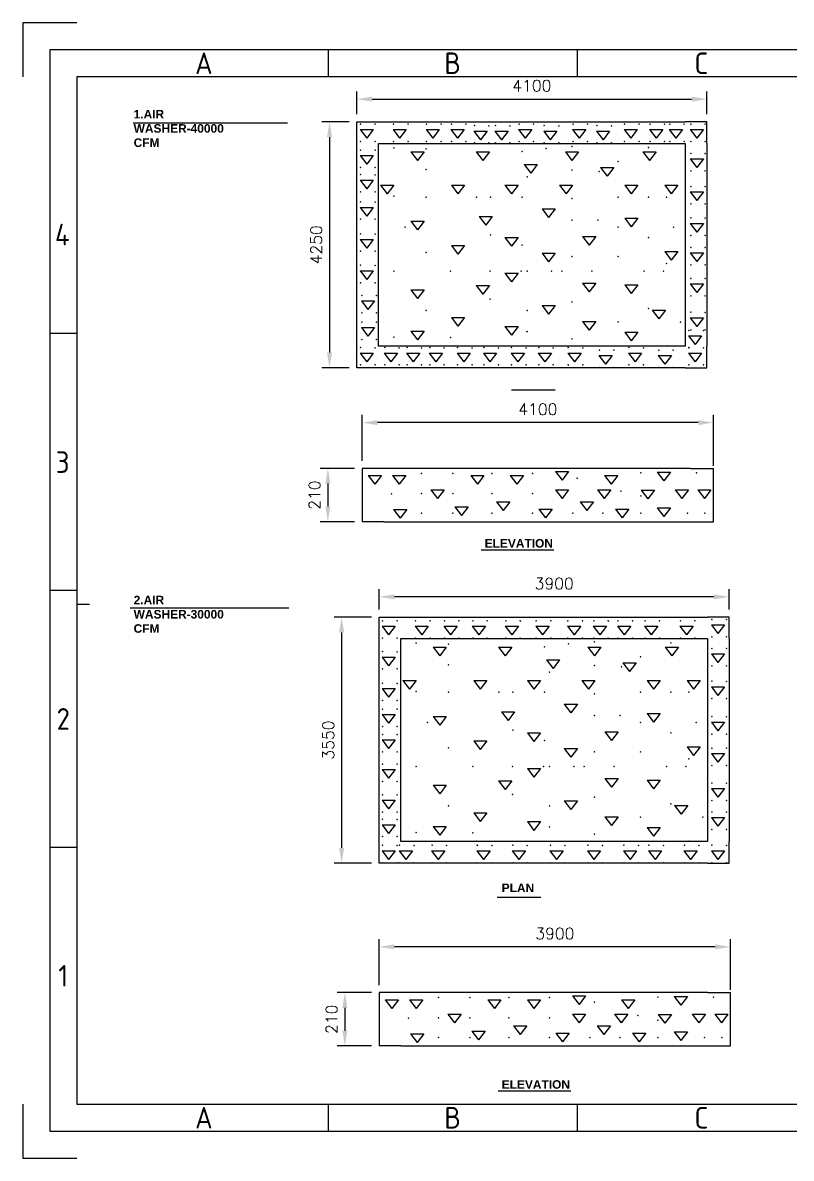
# Model space of a CAD drawing. Extents: x 26745 to 33068, y -1488 to 2983.
# Drawn here: x 26745 to 29771, y -1488 to 2983 of the extents above; entities that cross this region are included whole.
import ezdxf
from ezdxf.enums import TextEntityAlignment as Align

# ---------------------------------------------------------------- set-up
doc = ezdxf.new("R2010")
doc.units = 0
doc.header["$LTSCALE"] = 5
doc.header["$PDMODE"] = 3
doc.layers.get('0').update_dxf_attribs({"linetype": 'CONTINUOUS'})
doc.layers.get('DEFPOINTS').update_dxf_attribs({"linetype": 'CONTINUOUS'})
doc.styles.add('ISOCP', font='isocp.shx')
doc.styles.get("Standard").update_dxf_attribs({"font": 'romans.shx', "height": 45})
doc.dimstyles.get("Standard").update_dxf_attribs({"dimscale": 30, "dimtxt": 2, "dimasz": 1, "dimexe": 0.5, "dimexo": 0.5, "dimgap": 0.2, "dimtad": 1, "dimdec": 0, "dimdsep": 46, "dimtxsty": 'Standard', "dimcen": 2.5, "dimadec": 0, "dimazin": 0, "dimtfac": 1, "dimtdec": 0, "dimtmove": 2, "dimatfit": 3, "dimfxl": 0, "dimtolj": 1, "dimtzin": 0, "dimarcsym": 0})

# ---------------------------------------------------------------- blocks, each defined once
blk = doc.blocks.new('*D34')
at = {"color": 0, "lineweight": -2, "transparency": 16777216}
for p, q in [((28148.5, 672.9), (28148.5, 752.6)), ((29466.1, 722.6), (28208.5, 722.6)), ((29526.1, 672.7), (29526.1, 752.6))]:
    blk.add_line(p, q, dxfattribs=at)
at = {"color": 0, "transparency": 16777216}
for points in [[(28208.5, 732.6), (28208.5, 712.6), (28148.5, 722.6)], [(29466.1, 732.6), (29466.1, 712.6), (29526.1, 722.6)]]:
    blk.add_solid(points, dxfattribs=at)
at = {"layer": 'DEFPOINTS', "color": 0, "transparency": 16777216}
for p in [(28148.5, 722.6), (28148.5, 642.9), (29526.1, 642.7)]:
    blk.add_point(p, dxfattribs=at)
at = {"color": 0, "transparency": 16777216, "insert": (28837.3, 775.1), "char_height": 45, "attachment_point": 5}
blk.add_mtext('\\A1;3900', dxfattribs=at)
blk = doc.blocks.new('*D35')
at = {"color": 0, "lineweight": -2, "transparency": 16777216}
for p, q in [((28118.5, 642.9), (27970.4, 642.9)), ((28000.4, 582.9), (28000.4, -265.8)), ((28118.6, -325.8), (27970.4, -325.8))]:
    blk.add_line(p, q, dxfattribs=at)
at = {"color": 0, "transparency": 16777216}
for points in [[(27990.4, 582.9), (28010.4, 582.9), (28000.4, 642.9)], [(27990.4, -265.8), (28010.4, -265.8), (28000.4, -325.8)]]:
    blk.add_solid(points, dxfattribs=at)
at = {"layer": 'DEFPOINTS', "color": 0, "transparency": 16777216}
for p in [(28148.5, 642.9), (28000.4, -325.8), (28148.6, -325.8)]:
    blk.add_point(p, dxfattribs=at)
at = {"color": 0, "transparency": 16777216, "insert": (27947.9, 158.6), "char_height": 45, "attachment_point": 5, "rotation": 90}
blk.add_mtext('\\A1;3550', dxfattribs=at)
blk = doc.blocks.new('*D36')
at = {"color": 0, "lineweight": -2, "transparency": 16777216}
for p, q in [((28148.5, -805.8), (28148.5, -625.5)), ((29531.3, -825.3), (29531.3, -625.5)), ((29471.3, -655.5), (28208.5, -655.5))]:
    blk.add_line(p, q, dxfattribs=at)
at = {"color": 0, "transparency": 16777216}
for points in [[(28208.5, -645.5), (28208.5, -665.5), (28148.5, -655.5)], [(29471.3, -645.5), (29471.3, -665.5), (29531.3, -655.5)]]:
    blk.add_solid(points, dxfattribs=at)
at = {"layer": 'DEFPOINTS', "color": 0, "transparency": 16777216}
for p in [(28148.5, -655.5), (28148.5, -835.8), (29531.3, -855.3)]:
    blk.add_point(p, dxfattribs=at)
at = {"color": 0, "transparency": 16777216, "insert": (28839.9, -603), "char_height": 45, "attachment_point": 5}
blk.add_mtext('\\A1;3900', dxfattribs=at)
blk = doc.blocks.new('*D37')
at = {"color": 0, "lineweight": -2, "transparency": 16777216}
for p, q in [((28118.5, -835.8), (27983.3, -835.8)), ((28013.3, -895.8), (28013.3, -985.8)), ((28118.5, -1045.8), (27983.3, -1045.8))]:
    blk.add_line(p, q, dxfattribs=at)
at = {"color": 0, "transparency": 16777216}
for points in [[(28003.3, -895.8), (28023.3, -895.8), (28013.3, -835.8)], [(28003.3, -985.8), (28023.3, -985.8), (28013.3, -1045.8)]]:
    blk.add_solid(points, dxfattribs=at)
at = {"layer": 'DEFPOINTS', "color": 0, "transparency": 16777216}
for p in [(28148.5, -835.8), (28013.3, -1045.8), (28148.5, -1045.8)]:
    blk.add_point(p, dxfattribs=at)
at = {"color": 0, "transparency": 16777216, "insert": (27960.8, -940.8), "char_height": 45, "attachment_point": 5, "rotation": 90}
blk.add_mtext('\\A1;210', dxfattribs=at)
blk = doc.blocks.new('*D38')
at = {"color": 0, "lineweight": -2, "transparency": 16777216}
for p, q in [((28060.5, 2623.1), (28060.5, 2712.4)), ((29438.1, 2622.8), (29438.1, 2712.4)), ((28120.5, 2682.4), (29378.1, 2682.4))]:
    blk.add_line(p, q, dxfattribs=at)
at = {"color": 0, "transparency": 16777216}
for points in [[(28120.5, 2692.4), (28120.5, 2672.4), (28060.5, 2682.4)], [(29378.1, 2692.4), (29378.1, 2672.4), (29438.1, 2682.4)]]:
    blk.add_solid(points, dxfattribs=at)
at = {"layer": 'DEFPOINTS', "color": 0, "transparency": 16777216}
for p in [(29438.1, 2682.4), (28060.5, 2593.1), (29438.1, 2592.8)]:
    blk.add_point(p, dxfattribs=at)
at = {"color": 0, "transparency": 16777216, "insert": (28749.3, 2734.9), "char_height": 45, "attachment_point": 5}
blk.add_mtext('\\A1;4100', dxfattribs=at)
blk = doc.blocks.new('*D39')
at = {"color": 0, "lineweight": -2, "transparency": 16777216}
for p, q in [((28030.5, 2593.1), (27922.8, 2593.1)), ((27952.8, 2533.1), (27952.8, 1684.4)), ((28030.7, 1624.4), (27922.8, 1624.4))]:
    blk.add_line(p, q, dxfattribs=at)
at = {"color": 0, "transparency": 16777216}
for points in [[(27942.8, 2533.1), (27962.8, 2533.1), (27952.8, 2593.1)], [(27942.8, 1684.4), (27962.8, 1684.4), (27952.8, 1624.4)]]:
    blk.add_solid(points, dxfattribs=at)
at = {"layer": 'DEFPOINTS', "color": 0, "transparency": 16777216}
for p in [(28060.5, 2593.1), (27952.8, 1624.4), (28060.7, 1624.4)]:
    blk.add_point(p, dxfattribs=at)
at = {"color": 0, "transparency": 16777216, "insert": (27900.3, 2108.7), "char_height": 45, "attachment_point": 5, "rotation": 90}
blk.add_mtext('\\A1;4250', dxfattribs=at)
blk = doc.blocks.new('*D40')
at = {"color": 0, "lineweight": -2, "transparency": 16777216}
for p, q in [((28081.5, 1258.3), (28081.5, 1438.7)), ((29464.3, 1238.9), (29464.3, 1438.7)), ((29404.3, 1408.7), (28141.5, 1408.7))]:
    blk.add_line(p, q, dxfattribs=at)
at = {"color": 0, "transparency": 16777216}
for points in [[(28141.5, 1418.7), (28141.5, 1398.7), (28081.5, 1408.7)], [(29404.3, 1418.7), (29404.3, 1398.7), (29464.3, 1408.7)]]:
    blk.add_solid(points, dxfattribs=at)
at = {"layer": 'DEFPOINTS', "color": 0, "transparency": 16777216}
for p in [(28081.5, 1408.7), (28081.5, 1228.3), (29464.3, 1208.9)]:
    blk.add_point(p, dxfattribs=at)
at = {"color": 0, "transparency": 16777216, "insert": (28772.9, 1461.2), "char_height": 45, "attachment_point": 5}
blk.add_mtext('\\A1;4100', dxfattribs=at)
blk = doc.blocks.new('*D41')
at = {"color": 0, "lineweight": -2, "transparency": 16777216}
for p, q in [((28051.5, 1228.3), (27916.3, 1228.3)), ((27946.3, 1168.3), (27946.3, 1078.3)), ((28051.5, 1018.3), (27916.3, 1018.3))]:
    blk.add_line(p, q, dxfattribs=at)
at = {"color": 0, "transparency": 16777216}
for points in [[(27936.3, 1168.3), (27956.3, 1168.3), (27946.3, 1228.3)], [(27936.3, 1078.3), (27956.3, 1078.3), (27946.3, 1018.3)]]:
    blk.add_solid(points, dxfattribs=at)
at = {"layer": 'DEFPOINTS', "color": 0, "transparency": 16777216}
for p in [(28081.5, 1228.3), (27946.3, 1018.3), (28081.5, 1018.3)]:
    blk.add_point(p, dxfattribs=at)
at = {"color": 0, "transparency": 16777216, "insert": (27893.8, 1123.3), "char_height": 45, "attachment_point": 5, "rotation": 90}
blk.add_mtext('\\A1;210', dxfattribs=at)

msp = doc.modelspace()

# ---------------------------------------------------------------- linework, layer by layer
at = {"color": 0}
for p, q in [((26744.7, 2983.3), (26744.7, 2770.3)), ((26957.7, 2983.3), (26744.7, 2983.3)), ((27947.7, 2876.8), (27947.7, 2770.3)), ((28927.1, 2876.8), (28927.1, 2770.3)), ((27179.4, 2589.5), (27787.5, 2589.5)), ((28060.5, 2508.2), (28060.5, 2593.1)), ((28060.5, 2593.1), (28145.2, 2592.8)), ((28073.1, 2562.7), (28125.1, 2562.7)), ((28073.1, 2562.7), (28099.1, 2528.5)), ((28125.1, 2562.7), (28099.1, 2528.5)), ((28145.2, 2592.8), (29353.4, 2592.8)), ((28202.7, 2562.7), (28254.7, 2562.7)), ((28202.7, 2562.7), (28228.7, 2528.5)), ((28254.7, 2562.7), (28228.7, 2528.5)), ((28332.9, 2562.7), (28384.9, 2562.7)), ((28332.9, 2562.7), (28358.9, 2528.5)), ((28384.9, 2562.7), (28358.9, 2528.5)), ((28430.9, 2562.7), (28482.9, 2562.7)), ((28430.9, 2562.7), (28456.9, 2528.5)), ((28482.9, 2562.7), (28456.9, 2528.5)), ((28521.1, 2556.7), (28573.1, 2556.7)), ((28521.1, 2556.7), (28547.1, 2522.5)), ((28573.1, 2556.7), (28547.1, 2522.5)), ((28603.8, 2556.7), (28655.8, 2556.7)), ((28603.8, 2556.7), (28629.8, 2522.5)), ((28655.8, 2556.7), (28629.8, 2522.5)), ((28697, 2562.7), (28749, 2562.7)), ((28697, 2562.7), (28723, 2528.5)), ((28749, 2562.7), (28723, 2528.5)), ((28795.9, 2556.7), (28847.9, 2556.7)), ((28795.9, 2556.7), (28821.9, 2522.5)), ((28847.9, 2556.7), (28821.9, 2522.5)), ((28910, 2562.7), (28962, 2562.7)), ((28910, 2562.7), (28936, 2528.5)), ((28962, 2562.7), (28936, 2528.5)), ((29003.6, 2556.7), (29055.6, 2556.7)), ((29003.6, 2556.7), (29029.6, 2522.5)), ((29055.6, 2556.7), (29029.6, 2522.5)), ((29112.4, 2562.7), (29164.4, 2562.7)), ((29112.4, 2562.7), (29138.4, 2528.5)), ((29164.4, 2562.7), (29138.4, 2528.5)), ((29213.1, 2562.7), (29265.1, 2562.7)), ((29213.1, 2562.7), (29239.1, 2528.5)), ((29265.1, 2562.7), (29239.1, 2528.5)), ((29290.5, 2562.7), (29342.5, 2562.7)), ((29290.5, 2562.7), (29316.5, 2528.5)), ((29342.5, 2562.7), (29316.5, 2528.5)), ((29438.1, 2592.8), (29353.4, 2592.8)), ((29373.1, 2562.7), (29425.1, 2562.7)), ((29373.1, 2562.7), (29399.1, 2528.5)), ((29425.1, 2562.7), (29399.1, 2528.5)), ((29438.1, 2508.2), (29438.1, 2592.8)), ((28060.5, 1709.1), (28060.5, 2508.2)), ((28145.2, 2508.2), (29353.4, 2508.2)), ((28145.2, 1709.1), (28145.2, 2508.2)), ((29353.4, 2508.2), (29353.4, 1709.1)), ((29438.1, 2508.2), (29438.1, 1709.1)), ((28073.1, 2460.1), (28125.1, 2460.1)), ((28073.1, 2460.1), (28099.1, 2425.9)), ((28125.1, 2460.1), (28099.1, 2425.9)), ((28272.7, 2474.6), (28324.7, 2474.6)), ((28272.7, 2474.6), (28298.7, 2440.4)), ((28324.7, 2474.6), (28298.7, 2440.4)), ((28530, 2474.6), (28582, 2474.6)), ((28530, 2474.6), (28556, 2440.4)), ((28582, 2474.6), (28556, 2440.4)), ((28881.4, 2474.6), (28933.4, 2474.6)), ((28881.4, 2474.6), (28907.4, 2440.4)), ((28933.4, 2474.6), (28907.4, 2440.4)), ((29186.6, 2474.6), (29238.6, 2474.6)), ((29186.6, 2474.6), (29212.6, 2440.4)), ((29238.6, 2474.6), (29212.6, 2440.4)), ((28718.9, 2425.4), (28770.9, 2425.4)), ((28718.9, 2425.4), (28744.9, 2391.1)), ((28770.9, 2425.4), (28744.9, 2391.1)), ((29373.1, 2446.9), (29425.1, 2446.9)), ((29373.1, 2446.9), (29399.1, 2412.7)), ((29425.1, 2446.9), (29399.1, 2412.7)), ((29019.9, 2412.7), (29071.9, 2412.7)), ((29019.9, 2412.7), (29045.9, 2378.5)), ((29071.9, 2412.7), (29045.9, 2378.5)), ((28073.1, 2363.9), (28125.1, 2363.9)), ((28073.1, 2363.9), (28099.1, 2329.7)), ((28125.1, 2363.9), (28099.1, 2329.7)), ((28153.9, 2343.9), (28205.9, 2343.9)), ((28153.9, 2343.9), (28179.9, 2309.6)), ((28205.9, 2343.9), (28179.9, 2309.6)), ((28432.4, 2343.9), (28484.4, 2343.9)), ((28432.4, 2343.9), (28458.4, 2309.6)), ((28484.4, 2343.9), (28458.4, 2309.6)), ((28643.6, 2343.9), (28695.6, 2343.9)), ((28643.6, 2343.9), (28669.6, 2309.6)), ((28695.6, 2343.9), (28669.6, 2309.6)), ((28857.9, 2343.9), (28909.9, 2343.9)), ((28857.9, 2343.9), (28883.9, 2309.6)), ((28909.9, 2343.9), (28883.9, 2309.6)), ((29114.8, 2343.9), (29166.9, 2343.9)), ((29114.8, 2343.9), (29140.9, 2309.6)), ((29166.9, 2343.9), (29140.9, 2309.6)), ((29272.4, 2343.9), (29324.4, 2343.9)), ((29272.4, 2343.9), (29298.4, 2309.6)), ((29324.4, 2343.9), (29298.4, 2309.6)), ((29373.1, 2317), (29425.1, 2317)), ((29373.1, 2317), (29399.1, 2282.8)), ((29425.1, 2317), (29399.1, 2282.8)), ((28073.1, 2256.3), (28125.1, 2256.3)), ((28073.1, 2256.3), (28099.1, 2222.1)), ((28125.1, 2256.3), (28099.1, 2222.1)), ((28789.3, 2250.2), (28841.3, 2250.2)), ((28789.3, 2250.2), (28815.3, 2216)), ((28841.3, 2250.2), (28815.3, 2216)), ((28272.7, 2202), (28324.7, 2202)), ((28272.7, 2202), (28298.7, 2167.8)), ((28324.7, 2202), (28298.7, 2167.8)), ((28541.6, 2220.2), (28593.6, 2220.2)), ((28541.6, 2220.2), (28567.6, 2186)), ((28593.6, 2220.2), (28567.6, 2186)), ((29114.8, 2214), (29166.9, 2214)), ((29114.8, 2214), (29140.9, 2179.8)), ((29166.9, 2214), (29140.9, 2179.8)), ((29373.1, 2192.8), (29425.1, 2192.8)), ((29373.1, 2192.8), (29399.1, 2158.6)), ((29425.1, 2192.8), (29399.1, 2158.6)), ((28073.1, 2130.1), (28125.1, 2130.1)), ((28073.1, 2130.1), (28099.1, 2095.9)), ((28125.1, 2130.1), (28099.1, 2095.9)), ((28432.4, 2106.3), (28484.4, 2106.3)), ((28432.4, 2106.3), (28458.4, 2072.1)), ((28484.4, 2106.3), (28458.4, 2072.1)), ((28643.6, 2137.6), (28695.6, 2137.6)), ((28643.6, 2137.6), (28669.6, 2103.4)), ((28695.6, 2137.6), (28669.6, 2103.4)), ((28949.2, 2141.4), (29001.2, 2141.4)), ((28949.2, 2141.4), (28975.2, 2107.1)), ((29001.2, 2141.4), (28975.2, 2107.1)), ((28789.3, 2075.5), (28841.3, 2075.5)), ((28789.3, 2075.5), (28815.3, 2041.3)), ((28841.3, 2075.5), (28815.3, 2041.3)), ((29272.4, 2082.6), (29324.4, 2082.6)), ((29272.4, 2082.6), (29298.4, 2048.4)), ((29324.4, 2082.6), (29298.4, 2048.4)), ((29373.1, 2076.9), (29425.1, 2076.9)), ((29373.1, 2076.9), (29399.1, 2042.7)), ((29425.1, 2076.9), (29399.1, 2042.7)), ((28073.1, 2006.7), (28125.1, 2006.7)), ((28073.1, 2006.7), (28099.1, 1972.5)), ((28125.1, 2006.7), (28099.1, 1972.5)), ((28643.6, 1996.7), (28695.6, 1996.7)), ((28643.6, 1996.7), (28669.6, 1962.5)), ((28695.6, 1996.7), (28669.6, 1962.5)), ((28272.7, 1931.1), (28324.7, 1931.1)), ((28272.7, 1931.1), (28298.7, 1896.9)), ((28324.7, 1931.1), (28298.7, 1896.9)), ((28530, 1948.4), (28582, 1948.4)), ((28530, 1948.4), (28556, 1914.1)), ((28582, 1948.4), (28556, 1914.1)), ((28949.2, 1957.4), (29001.2, 1957.4)), ((28949.2, 1957.4), (28975.2, 1923.2)), ((29001.2, 1957.4), (28975.2, 1923.2)), ((29114.8, 1951.5), (29166.9, 1951.5)), ((29114.8, 1951.5), (29140.9, 1917.3)), ((29166.9, 1951.5), (29140.9, 1917.3)), ((29373.1, 1955.1), (29425.1, 1955.1)), ((29373.1, 1955.1), (29399.1, 1920.9)), ((29425.1, 1955.1), (29399.1, 1920.9)), ((28078, 1888), (28130, 1888)), ((28078, 1888), (28104, 1853.8)), ((28130, 1888), (28104, 1853.8)), ((28789.3, 1870.2), (28841.3, 1870.2)), ((28789.3, 1870.2), (28815.3, 1836)), ((28841.3, 1870.2), (28815.3, 1836)), ((29222.9, 1851.8), (29274.9, 1851.8)), ((29222.9, 1851.8), (29248.9, 1817.6)), ((29274.9, 1851.8), (29248.9, 1817.6)), ((28432.4, 1822.4), (28484.4, 1822.4)), ((28432.4, 1822.4), (28458.4, 1788.2)), ((28484.4, 1822.4), (28458.4, 1788.2)), ((28949.2, 1806.7), (29001.2, 1806.7)), ((28949.2, 1806.7), (28975.2, 1772.5)), ((29001.2, 1806.7), (28975.2, 1772.5)), ((29373.1, 1821.3), (29425.1, 1821.3)), ((29373.1, 1821.3), (29399.1, 1787.1)), ((29425.1, 1821.3), (29399.1, 1787.1)), ((26957.7, 1759), (26851.2, 1759)), ((28078, 1783), (28130, 1783)), ((28078, 1783), (28104, 1748.8)), ((28130, 1783), (28104, 1748.8)), ((28272.7, 1768.5), (28324.7, 1768.5)), ((28272.7, 1768.5), (28298.7, 1734.3)), ((28324.7, 1768.5), (28298.7, 1734.3)), ((28643.6, 1787.7), (28695.6, 1787.7)), ((28643.6, 1787.7), (28669.6, 1753.5)), ((28695.6, 1787.7), (28669.6, 1753.5)), ((29114.8, 1765), (29166.9, 1765)), ((29114.8, 1765), (29140.9, 1730.7)), ((29166.9, 1765), (29140.9, 1730.7)), ((29365.8, 1750.5), (29417.8, 1750.5)), ((29365.8, 1750.5), (29391.8, 1716.2)), ((29417.8, 1750.5), (29391.8, 1716.2)), ((28060.7, 1624.4), (28060.5, 1709.1)), ((29353.4, 1709.1), (28145.2, 1709.1)), ((29438.1, 1624.4), (29438.1, 1709.1)), ((28073.1, 1682.7), (28125.1, 1682.7)), ((28073.1, 1682.7), (28099.1, 1648.5)), ((28125.1, 1682.7), (28099.1, 1648.5)), ((28168.3, 1682.7), (28220.3, 1682.7)), ((28168.3, 1682.7), (28194.3, 1648.5)), ((28220.3, 1682.7), (28194.3, 1648.5)), ((28256.4, 1682.7), (28308.4, 1682.7)), ((28256.4, 1682.7), (28282.4, 1648.5)), ((28308.4, 1682.7), (28282.4, 1648.5)), ((28345.6, 1682.7), (28397.6, 1682.7)), ((28345.6, 1682.7), (28371.6, 1648.5)), ((28397.6, 1682.7), (28371.6, 1648.5)), ((28455, 1682.7), (28507, 1682.7)), ((28455, 1682.7), (28481, 1648.5)), ((28507, 1682.7), (28481, 1648.5)), ((28558.5, 1682.7), (28610.5, 1682.7)), ((28558.5, 1682.7), (28584.5, 1648.5)), ((28610.5, 1682.7), (28584.5, 1648.5)), ((28667.8, 1682.7), (28719.8, 1682.7)), ((28667.8, 1682.7), (28693.8, 1648.5)), ((28719.8, 1682.7), (28693.8, 1648.5)), ((28774.7, 1682.7), (28826.7, 1682.7)), ((28774.7, 1682.7), (28800.7, 1648.5)), ((28826.7, 1682.7), (28800.7, 1648.5)), ((28891, 1682.7), (28943, 1682.7)), ((28891, 1682.7), (28917, 1648.5)), ((28943, 1682.7), (28917, 1648.5)), ((29013.1, 1672.9), (29065.1, 1672.9)), ((29013.1, 1672.9), (29039.1, 1638.7)), ((29065.1, 1672.9), (29039.1, 1638.7)), ((29129.5, 1682.7), (29181.5, 1682.7)), ((29129.5, 1682.7), (29155.5, 1648.5)), ((29181.5, 1682.7), (29155.5, 1648.5)), ((29247, 1672.9), (29299, 1672.9)), ((29247, 1672.9), (29273, 1638.7)), ((29299, 1672.9), (29273, 1638.7)), ((29365.8, 1682.7), (29417.8, 1682.7)), ((29365.8, 1682.7), (29391.8, 1648.5)), ((29417.8, 1682.7), (29391.8, 1648.5)), ((28145.2, 1624.4), (28060.7, 1624.4)), ((29353.4, 1624.4), (28145.2, 1624.4)), ((29353.4, 1624.4), (29438.1, 1624.4)), ((28669.6, 1538.4), (28841.4, 1538.4)), ((28081.5, 1228.3), (28081.5, 1018.3)), ((28166.2, 1228.3), (28081.5, 1228.3)), ((29374.4, 1228.3), (28166.2, 1228.3)), ((28842.2, 1215.8), (28894.2, 1215.8)), ((28842.2, 1215.8), (28868.2, 1181.6)), ((28894.2, 1215.8), (28868.2, 1181.6)), ((29243, 1213.2), (29295, 1213.2)), ((29243, 1213.2), (29269, 1179)), ((29295, 1213.2), (29269, 1179)), ((29374.4, 1228.3), (29379.6, 1228.3)), ((29379.6, 1228.3), (29464.3, 1228.3)), ((29464.3, 1018.3), (29464.3, 1228.3)), ((28105.1, 1200), (28157.1, 1200)), ((28105.1, 1200), (28131.1, 1165.8)), ((28157.1, 1200), (28131.1, 1165.8)), ((28201.2, 1200), (28253.2, 1200)), ((28201.2, 1200), (28227.2, 1165.8)), ((28253.2, 1200), (28227.2, 1165.8)), ((28508.8, 1200), (28560.8, 1200)), ((28508.8, 1200), (28534.8, 1165.8)), ((28560.8, 1200), (28534.8, 1165.8)), ((28664.6, 1200), (28716.6, 1200)), ((28664.6, 1200), (28690.6, 1165.8)), ((28716.6, 1200), (28690.6, 1165.8)), ((29035.4, 1200), (29087.4, 1200)), ((29035.4, 1200), (29061.4, 1165.8)), ((29087.4, 1200), (29061.4, 1165.8)), ((28351.7, 1144.3), (28403.7, 1144.3)), ((28351.7, 1144.3), (28377.7, 1110.1)), ((28403.7, 1144.3), (28377.7, 1110.1)), ((28842.2, 1144.3), (28894.2, 1144.3)), ((28842.2, 1144.3), (28868.2, 1110.1)), ((28894.2, 1144.3), (28868.2, 1110.1)), ((29008.2, 1144.3), (29060.2, 1144.3)), ((29008.2, 1144.3), (29034.2, 1110.1)), ((29060.2, 1144.3), (29034.2, 1110.1)), ((29179.6, 1142.7), (29231.6, 1142.7)), ((29179.6, 1142.7), (29205.6, 1108.4)), ((29231.6, 1142.7), (29205.6, 1108.4)), ((29313.8, 1144.3), (29365.8, 1144.3)), ((29313.8, 1144.3), (29339.8, 1110.1)), ((29365.8, 1144.3), (29339.8, 1110.1)), ((29402.6, 1144.3), (29454.6, 1144.3)), ((29402.6, 1144.3), (29428.6, 1110.1)), ((29454.6, 1144.3), (29428.6, 1110.1)), ((28446.4, 1077.3), (28498.4, 1077.3)), ((28446.4, 1077.3), (28472.4, 1043.1)), ((28498.4, 1077.3), (28472.4, 1043.1)), ((28610.6, 1097.3), (28662.6, 1097.3)), ((28610.6, 1097.3), (28636.6, 1063.1)), ((28662.6, 1097.3), (28636.6, 1063.1)), ((28939.6, 1097.3), (28991.6, 1097.3)), ((28939.6, 1097.3), (28965.6, 1063.1)), ((28991.6, 1097.3), (28965.6, 1063.1)), ((29243, 1073.5), (29295, 1073.5)), ((29243, 1073.5), (29269, 1039.3)), ((29295, 1073.5), (29269, 1039.3)), ((28204.6, 1066.6), (28256.6, 1066.6)), ((28204.6, 1066.6), (28230.6, 1032.4)), ((28256.6, 1066.6), (28230.6, 1032.4)), ((28777.4, 1068.4), (28829.4, 1068.4)), ((28777.4, 1068.4), (28803.4, 1034.2)), ((28829.4, 1068.4), (28803.4, 1034.2)), ((29078.7, 1068.4), (29130.7, 1068.4)), ((29078.7, 1068.4), (29104.7, 1034.2)), ((29130.7, 1068.4), (29104.7, 1034.2)), ((28166.2, 1018.3), (28081.5, 1018.3)), ((28166.2, 1018.3), (29379.6, 1018.3)), ((29379.6, 1018.3), (29464.3, 1018.3)), ((28550.2, 907.8), (28836.5, 907.8)), ((26957.7, 747.6), (26851.2, 747.6)), ((26959.7, 694.3), (27008.2, 694.3)), ((27167.3, 679.4), (27792.6, 679.4)), ((28148.5, 558.1), (28148.5, 642.9)), ((28148.5, 642.9), (28233.2, 642.7)), ((28233.2, 642.7), (29441.4, 642.7)), ((29526.1, 642.7), (29441.4, 642.7)), ((29526.1, 558.1), (29526.1, 642.7)), ((28159.5, 606.9), (28211.5, 606.9)), ((28159.5, 606.9), (28185.5, 572.7)), ((28211.5, 606.9), (28185.5, 572.7)), ((28289.7, 606.9), (28341.7, 606.9)), ((28289.7, 606.9), (28315.7, 572.7)), ((28341.7, 606.9), (28315.7, 572.7)), ((28403, 606.9), (28455, 606.9)), ((28403, 606.9), (28429, 572.7)), ((28455, 606.9), (28429, 572.7)), ((28514.8, 606.9), (28566.8, 606.9)), ((28514.8, 606.9), (28540.8, 572.7)), ((28566.8, 606.9), (28540.8, 572.7)), ((28644.9, 606.9), (28696.9, 606.9)), ((28644.9, 606.9), (28670.9, 572.7)), ((28696.9, 606.9), (28670.9, 572.7)), ((28765, 606.9), (28817, 606.9)), ((28765, 606.9), (28791, 572.7)), ((28817, 606.9), (28791, 572.7)), ((28889.6, 606.9), (28941.6, 606.9)), ((28889.6, 606.9), (28915.6, 572.7)), ((28941.6, 606.9), (28915.6, 572.7)), ((28991.4, 606.9), (29043.4, 606.9)), ((28991.4, 606.9), (29017.4, 572.7)), ((29043.4, 606.9), (29017.4, 572.7)), ((29086.4, 606.9), (29138.4, 606.9)), ((29086.4, 606.9), (29112.4, 572.7)), ((29138.4, 606.9), (29112.4, 572.7)), ((29193, 606.9), (29245, 606.9)), ((29193, 606.9), (29219, 572.7)), ((29245, 606.9), (29219, 572.7)), ((29332.1, 606.9), (29384.1, 606.9)), ((29332.1, 606.9), (29358.1, 572.7)), ((29384.1, 606.9), (29358.1, 572.7)), ((29456.2, 612.5), (29508.3, 612.5)), ((29456.2, 612.5), (29482.2, 578.3)), ((29508.3, 612.5), (29482.2, 578.3)), ((28148.5, -241.1), (28148.5, 558.1)), ((28233.2, 558.1), (29441.4, 558.1)), ((28233.2, -241.1), (28233.2, 558.1)), ((29441.4, 558.1), (29441.4, -241.1)), ((29526.1, 558.1), (29526.1, -241.1)), ((28360.6, 524.4), (28412.6, 524.4)), ((28360.6, 524.4), (28386.6, 490.2)), ((28412.6, 524.4), (28386.6, 490.2)), ((28618, 524.4), (28670, 524.4)), ((28618, 524.4), (28644, 490.2)), ((28670, 524.4), (28644, 490.2)), ((28969.4, 524.4), (29021.4, 524.4)), ((28969.4, 524.4), (28995.4, 490.2)), ((29021.4, 524.4), (28995.4, 490.2)), ((29274.6, 524.4), (29326.6, 524.4)), ((29274.6, 524.4), (29300.6, 490.2)), ((29326.6, 524.4), (29300.6, 490.2)), ((29456.2, 498.1), (29508.3, 498.1)), ((29456.2, 498.1), (29482.2, 463.9)), ((29508.3, 498.1), (29482.2, 463.9)), ((28159.5, 485.5), (28211.5, 485.5)), ((28159.5, 485.5), (28185.5, 451.3)), ((28211.5, 485.5), (28185.5, 451.3)), ((28806.8, 475.2), (28858.8, 475.2)), ((28806.8, 475.2), (28832.8, 441)), ((28858.8, 475.2), (28832.8, 441)), ((29107.9, 462.6), (29159.9, 462.6)), ((29107.9, 462.6), (29133.9, 428.3)), ((29159.9, 462.6), (29133.9, 428.3)), ((28159.5, 361.3), (28211.5, 361.3)), ((28159.5, 361.3), (28185.5, 327.1)), ((28211.5, 361.3), (28185.5, 327.1)), ((28241.9, 393.7), (28293.9, 393.7)), ((28241.9, 393.7), (28267.9, 359.5)), ((28293.9, 393.7), (28267.9, 359.5)), ((28520.4, 393.7), (28572.4, 393.7)), ((28520.4, 393.7), (28546.4, 359.5)), ((28572.4, 393.7), (28546.4, 359.5)), ((28731.6, 393.7), (28783.6, 393.7)), ((28731.6, 393.7), (28757.6, 359.5)), ((28783.6, 393.7), (28757.6, 359.5)), ((28945.9, 393.7), (28997.9, 393.7)), ((28945.9, 393.7), (28971.9, 359.5)), ((28997.9, 393.7), (28971.9, 359.5)), ((29202.8, 393.7), (29254.8, 393.7)), ((29202.8, 393.7), (29228.8, 359.5)), ((29254.8, 393.7), (29228.8, 359.5)), ((29360.3, 393.7), (29412.3, 393.7)), ((29360.3, 393.7), (29386.3, 359.5)), ((29412.3, 393.7), (29386.3, 359.5)), ((29456.2, 368.8), (29508.3, 368.8)), ((29456.2, 368.8), (29482.2, 334.6)), ((29508.3, 368.8), (29482.2, 334.6)), ((28629.6, 270.1), (28681.6, 270.1)), ((28629.6, 270.1), (28655.6, 235.8)), ((28681.6, 270.1), (28655.6, 235.8)), ((28877.2, 300.1), (28929.2, 300.1)), ((28877.2, 300.1), (28903.2, 265.8)), ((28929.2, 300.1), (28903.2, 265.8)), ((28159.5, 259.1), (28211.5, 259.1)), ((28159.5, 259.1), (28185.5, 224.9)), ((28211.5, 259.1), (28185.5, 224.9)), ((28360.6, 251.9), (28412.6, 251.9)), ((28360.6, 251.9), (28386.6, 217.6)), ((28412.6, 251.9), (28386.6, 217.6)), ((29202.8, 263.8), (29254.8, 263.8)), ((29202.8, 263.8), (29228.8, 229.6)), ((29254.8, 263.8), (29228.8, 229.6)), ((29456.2, 229.5), (29508.3, 229.5)), ((29456.2, 229.5), (29482.2, 195.3)), ((29508.3, 229.5), (29482.2, 195.3)), ((28731.6, 187.5), (28783.6, 187.5)), ((28731.6, 187.5), (28757.6, 153.2)), ((28783.6, 187.5), (28757.6, 153.2)), ((29037.1, 191.2), (29089.1, 191.2)), ((29037.1, 191.2), (29063.1, 157)), ((29089.1, 191.2), (29063.1, 157)), ((28159.5, 159.3), (28211.5, 159.3)), ((28159.5, 159.3), (28185.5, 125.1)), ((28211.5, 159.3), (28185.5, 125.1)), ((28520.4, 156.2), (28572.4, 156.2)), ((28520.4, 156.2), (28546.4, 121.9)), ((28572.4, 156.2), (28546.4, 121.9)), ((28877.2, 125.3), (28929.2, 125.3)), ((28877.2, 125.3), (28903.2, 91.1)), ((28929.2, 125.3), (28903.2, 91.1)), ((29360.3, 132.4), (29412.3, 132.4)), ((29360.3, 132.4), (29386.3, 98.2)), ((29412.3, 132.4), (29386.3, 98.2)), ((29456.2, 105.8), (29508.3, 105.8)), ((29456.2, 105.8), (29482.2, 71.6)), ((29508.3, 105.8), (29482.2, 71.6)), ((28731.6, 46.5), (28783.6, 46.5)), ((28731.6, 46.5), (28757.6, 12.3)), ((28783.6, 46.5), (28757.6, 12.3)), ((28159.5, 43), (28211.5, 43)), ((28159.5, 43), (28185.5, 8.7)), ((28211.5, 43), (28185.5, 8.7)), ((29037.1, 7.2), (29089.1, 7.2)), ((29037.1, 7.2), (29063.1, -27)), ((29089.1, 7.2), (29063.1, -27)), ((29202.8, 1.4), (29254.8, 1.4)), ((29202.8, 1.4), (29228.8, -32.9)), ((29254.8, 1.4), (29228.8, -32.9)), ((28360.6, -19.1), (28412.6, -19.1)), ((28360.6, -19.1), (28386.6, -53.3)), ((28412.6, -19.1), (28386.6, -53.3)), ((28618, -1.8), (28670, -1.8)), ((28618, -1.8), (28644, -36)), ((28670, -1.8), (28644, -36)), ((29456.2, -32.1), (29508.3, -32.1)), ((29456.2, -32.1), (29482.2, -66.3)), ((29508.3, -32.1), (29482.2, -66.3)), ((28159.5, -77.9), (28211.5, -77.9)), ((28159.5, -77.9), (28185.5, -112.1)), ((28211.5, -77.9), (28185.5, -112.1)), ((28877.2, -79.9), (28929.2, -79.9)), ((28877.2, -79.9), (28903.2, -114.2)), ((28929.2, -79.9), (28903.2, -114.2)), ((28520.4, -127.8), (28572.4, -127.8)), ((28520.4, -127.8), (28546.4, -162)), ((28572.4, -127.8), (28546.4, -162)), ((29310.9, -98.4), (29362.9, -98.4)), ((29310.9, -98.4), (29336.9, -132.6)), ((29362.9, -98.4), (29336.9, -132.6)), ((28159.5, -174.4), (28211.5, -174.4)), ((28159.5, -174.4), (28185.5, -208.6)), ((28211.5, -174.4), (28185.5, -208.6)), ((28731.6, -162.5), (28783.6, -162.5)), ((28731.6, -162.5), (28757.6, -196.7)), ((28783.6, -162.5), (28757.6, -196.7)), ((29037.1, -143.4), (29089.1, -143.4)), ((29037.1, -143.4), (29063.1, -177.6)), ((29089.1, -143.4), (29063.1, -177.6)), ((29456.2, -145.9), (29508.3, -145.9)), ((29456.2, -145.9), (29482.2, -180.1)), ((29508.3, -145.9), (29482.2, -180.1)), ((28360.6, -181.6), (28412.6, -181.6)), ((28360.6, -181.6), (28386.6, -215.8)), ((28412.6, -181.6), (28386.6, -215.8)), ((29202.8, -185.2), (29254.8, -185.2)), ((29202.8, -185.2), (29228.8, -219.4)), ((29254.8, -185.2), (29228.8, -219.4)), ((26957.7, -263.7), (26851.2, -263.7)), ((28148.6, -325.8), (28148.5, -241.1)), ((29441.4, -241.1), (28233.2, -241.1)), ((29526, -325.8), (29526.1, -241.1)), ((28159.5, -277.3), (28211.5, -277.3)), ((28159.5, -277.3), (28185.5, -311.5)), ((28211.5, -277.3), (28185.5, -311.5)), ((28226.8, -277.3), (28278.8, -277.3)), ((28226.8, -277.3), (28252.8, -311.5)), ((28278.8, -277.3), (28252.8, -311.5)), ((28354.8, -277.3), (28406.8, -277.3)), ((28354.8, -277.3), (28380.8, -311.5)), ((28406.8, -277.3), (28380.8, -311.5)), ((28532.6, -277.3), (28584.6, -277.3)), ((28532.6, -277.3), (28558.6, -311.5)), ((28584.6, -277.3), (28558.6, -311.5)), ((28672.2, -277.3), (28724.2, -277.3)), ((28672.2, -277.3), (28698.2, -311.5)), ((28724.2, -277.3), (28698.2, -311.5)), ((28820.7, -277.3), (28872.7, -277.3)), ((28820.7, -277.3), (28846.7, -311.5)), ((28872.7, -277.3), (28846.7, -311.5)), ((28967.8, -277.3), (29019.8, -277.3)), ((28967.8, -277.3), (28993.8, -311.5)), ((29019.8, -277.3), (28993.8, -311.5)), ((29110, -277.3), (29162, -277.3)), ((29110, -277.3), (29136, -311.5)), ((29162, -277.3), (29136, -311.5)), ((29208.3, -277.3), (29260.3, -277.3)), ((29208.3, -277.3), (29234.3, -311.5)), ((29260.3, -277.3), (29234.3, -311.5)), ((29347.9, -277.3), (29399.9, -277.3)), ((29347.9, -277.3), (29373.9, -311.5)), ((29399.9, -277.3), (29373.9, -311.5)), ((29456.2, -277.3), (29508.3, -277.3)), ((29456.2, -277.3), (29482.2, -311.5)), ((29508.3, -277.3), (29482.2, -311.5)), ((28233.2, -325.8), (28148.6, -325.8)), ((29441.4, -325.8), (28233.2, -325.8)), ((29441.4, -325.8), (29526, -325.8)), ((28612.4, -459.8), (28784.2, -459.8)), ((28148.5, -835.8), (28148.5, -1045.8)), ((28233.2, -835.8), (28148.5, -835.8)), ((29441.4, -835.8), (28233.2, -835.8)), ((28909.2, -848.4), (28961.2, -848.4)), ((28909.2, -848.4), (28935.2, -882.6)), ((28961.2, -848.4), (28935.2, -882.6)), ((29441.4, -835.8), (29446.6, -835.8)), ((29446.6, -835.8), (29531.3, -835.8)), ((29531.3, -1045.8), (29531.3, -835.8)), ((28172.1, -864.1), (28224.1, -864.1)), ((28172.1, -864.1), (28198.1, -898.4)), ((28224.1, -864.1), (28198.1, -898.4)), ((28268.1, -864.1), (28320.1, -864.1)), ((28268.1, -864.1), (28294.1, -898.4)), ((28320.1, -864.1), (28294.1, -898.4)), ((28575.7, -864.1), (28627.7, -864.1)), ((28575.7, -864.1), (28601.7, -898.4)), ((28627.7, -864.1), (28601.7, -898.4)), ((28731.6, -864.1), (28783.6, -864.1)), ((28731.6, -864.1), (28757.6, -898.4)), ((28783.6, -864.1), (28757.6, -898.4)), ((29102.4, -864.1), (29154.4, -864.1)), ((29102.4, -864.1), (29128.4, -898.4)), ((29154.4, -864.1), (29128.4, -898.4)), ((29310, -851), (29362, -851)), ((29310, -851), (29336, -885.2)), ((29362, -851), (29336, -885.2)), ((28418.6, -919.9), (28470.6, -919.9)), ((28418.6, -919.9), (28444.6, -954.1)), ((28470.6, -919.9), (28444.6, -954.1)), ((28909.2, -919.9), (28961.2, -919.9)), ((28909.2, -919.9), (28935.2, -954.1)), ((28961.2, -919.9), (28935.2, -954.1)), ((29075.1, -919.9), (29127.1, -919.9)), ((29075.1, -919.9), (29101.1, -954.1)), ((29127.1, -919.9), (29101.1, -954.1)), ((29246.6, -921.5), (29298.6, -921.5)), ((29246.6, -921.5), (29272.6, -955.7)), ((29298.6, -921.5), (29272.6, -955.7)), ((29380.8, -919.9), (29432.8, -919.9)), ((29380.8, -919.9), (29406.8, -954.1)), ((29432.8, -919.9), (29406.8, -954.1)), ((29469.5, -919.9), (29521.6, -919.9)), ((29469.5, -919.9), (29495.5, -954.1)), ((29521.6, -919.9), (29495.5, -954.1)), ((28677.6, -966.9), (28729.6, -966.9)), ((28677.6, -966.9), (28703.6, -1001.1)), ((28729.6, -966.9), (28703.6, -1001.1)), ((29006.6, -966.9), (29058.6, -966.9)), ((29006.6, -966.9), (29032.6, -1001.1)), ((29058.6, -966.9), (29032.6, -1001.1)), ((28271.6, -997.6), (28323.6, -997.6)), ((28271.6, -997.6), (28297.6, -1031.8)), ((28323.6, -997.6), (28297.6, -1031.8)), ((28513.3, -986.9), (28565.3, -986.9)), ((28513.3, -986.9), (28539.3, -1021.1)), ((28565.3, -986.9), (28539.3, -1021.1)), ((28844.4, -995.7), (28896.4, -995.7)), ((28844.4, -995.7), (28870.4, -1030)), ((28896.4, -995.7), (28870.4, -1030)), ((29145.6, -995.7), (29197.6, -995.7)), ((29145.6, -995.7), (29171.6, -1030)), ((29197.6, -995.7), (29171.6, -1030)), ((29310, -990.6), (29362, -990.6)), ((29310, -990.6), (29336, -1024.8)), ((29362, -990.6), (29336, -1024.8)), ((28233.2, -1045.8), (28148.5, -1045.8)), ((28233.2, -1045.8), (29446.6, -1045.8)), ((29446.6, -1045.8), (29531.3, -1045.8)), ((28617.2, -1223), (28903.4, -1223)), ((26744.7, -1275), (26744.7, -1488)), ((27947.7, -1275), (27947.7, -1381.5)), ((28927.1, -1275), (28927.1, -1381.5)), ((26744.7, -1488), (26957.7, -1488))]:
    msp.add_line(p, q, dxfattribs=at)
for points in [[(32961.9, -1381.5), (32961.9, 2876.8), (26851.2, 2876.8), (26851.2, -1381.5)], [(32855.4, -1275), (32855.4, 2770.3), (26957.7, 2770.3), (26957.7, -1275)]]:
    msp.add_lwpolyline(points, close=True, dxfattribs=at)

# ---------------------------------------------------------------- texts
at = {"color": 0, "style": 'ISOCP'}
for s, p in [('A', (27458, 2823.6)), ('B', (28437.4, 2823.6)), ('C', (29416.8, 2823.6)), ('4', (26900.7, 2149.1)), ('3', (26902, 1253.3)), ('2', (26904.4, 242)), ('1', (26904.4, -769.4)), ('A', (27458, -1328.3)), ('B', (28437.4, -1328.3)), ('C', (29416.8, -1328.3))]:
    msp.add_text(s, height=85.2, dxfattribs=at).set_placement(p, align=Align.MIDDLE)
at = {"color": 0, "char_height": 33.634, "width": 0.257, "attachment_point": 1}
for s, insert in [('{\\fArial|b1|i0|c0|p34;1.AIR WASHER-40000 CFM}', (27181.5, 2639.9)), ('{\\fArial|b1|i0|c0|p34;ELEVATION}', (28563.6, 950.2)), ('{\\fArial|b1|i0|c0|p34;2.AIR WASHER-30000 CFM}', (27181.5, 727)), ('{\\fArial|b1|i0|c0|p34;PLAN}', (28630.6, -406.5)), ('{\\fArial|b1|i0|c0|p34;ELEVATION}', (28630.6, -1180.5))]:
    msp.add_mtext(s, dxfattribs=dict(at, insert=insert))
at = {"color": 0, "char_height": 31.5, "attachment_point": 1}
for insert in [(28068.3, 2614.3), (28125.4, 2613.5), (28197.9, 2614.3), (28255, 2613.5), (28328.1, 2614.3), (28385.2, 2613.5), (28426.1, 2614.3), (28483.2, 2613.5), (28516.4, 2608.3), (28573.4, 2607.5), (28599.1, 2608.3), (28656.1, 2607.5), (28692.3, 2614.3), (28749.3, 2613.5), (28791.2, 2608.3), (28848.2, 2607.5), (28905.3, 2614.3), (28962.3, 2613.5), (28998.8, 2608.3), (29055.8, 2607.5), (29107.7, 2614.3), (29164.7, 2613.5), (29208.3, 2614.3), (29265.4, 2613.5), (29285.7, 2614.3), (29342.7, 2613.5), (29368.4, 2614.3), (29425.4, 2613.5), (28068.3, 2545.7), (28125.4, 2545.7), (28197.9, 2545.7), (28255, 2545.7), (28328.1, 2545.7), (28385.2, 2545.7), (28426.1, 2545.7), (28483.2, 2545.7), (28516.4, 2539.7), (28573.4, 2539.7), (28599.1, 2539.7), (28656.1, 2539.7), (28692.3, 2545.7), (28749.3, 2545.7), (28791.2, 2539.7), (28848.2, 2539.7), (28905.3, 2545.7), (28962.3, 2545.7), (28998.8, 2539.7), (29055.8, 2539.7), (29107.7, 2545.7), (29164.7, 2545.7), (29208.3, 2545.7), (29265.4, 2545.7), (29285.7, 2545.7), (29342.7, 2545.7), (29368.4, 2545.7), (29425.4, 2545.7), (28068.3, 2511.7), (28125.4, 2510.9), (28198.7, 2520.7), (28325.9, 2516.9), (28704.5, 2506.2), (28799.1, 2517.8), (28900.6, 2525.7), (29201.9, 2521.4), (29368.4, 2498.5), (29425.4, 2497.7), (28068.3, 2443.1), (28125.4, 2443.1), (29081.9, 2467.2), (28068.3, 2415.5), (28125.4, 2414.7), (28325.9, 2435.4), (28723.5, 2406.3), (28900.6, 2432.8), (29007.1, 2426.8), (29368.4, 2430), (29425.4, 2430), (29368.4, 2368.6), (29425.4, 2367.8), (28068.3, 2346.9), (28125.4, 2346.9), (28198.7, 2329.9), (28325.9, 2326.9), (28524.7, 2326.9), (28579.9, 2326.9), (28704.5, 2326.9), (28900.6, 2321.3), (29081.9, 2326.9), (29201.9, 2326.9), (29272.3, 2326.9), (28068.3, 2307.9), (28125.4, 2307.1), (29368.4, 2300), (29425.4, 2300), (28068.3, 2239.3), (28125.4, 2239.3), (28900.6, 2235.8), (29001.9, 2235.8), (29368.4, 2244.4), (29425.4, 2243.6), (28068.3, 2181.7), (28125.4, 2180.9), (28244, 2208), (28244, 2208), (28579.9, 2177.8), (29081.9, 2208), (29300.9, 2208), (29368.4, 2175.9), (29425.4, 2175.9), (28704.5, 2137.4), (29201.9, 2167), (28068.3, 2113.2), (28125.4, 2113.2), (28325.9, 2108.5), (28900.6, 2092.3), (29081.9, 2092.3), (29368.4, 2128.5), (29425.4, 2127.7), (28068.3, 2058.3), (28125.4, 2057.5), (29272.3, 2065.6), (29368.4, 2059.9), (29425.4, 2059.9), (28198.7, 2035.2), (28422.3, 2035.2), (28578.6, 2035.2), (28701.1, 2035.2), (28723.5, 2035.2), (28819.5, 2035.2), (28860.5, 2035.2), (28978.9, 2035.2), (29184.8, 2035.2), (29260.9, 2035.2), (29368.4, 2006.7), (29425.4, 2005.9), (28068.3, 1989.7), (28125.4, 1989.7), (28073.2, 1939.6), (28130.3, 1938.8), (28578.6, 1925.1), (28900.6, 1913.8), (29368.4, 1938.1), (29425.4, 1938.1), (28073.2, 1871.1), (28130.3, 1871.1), (28325.9, 1880.6), (28723.5, 1879.8), (29201.9, 1888.4), (29368.4, 1872.9), (29425.4, 1872.1), (28073.2, 1834.6), (28130.3, 1833.8), (29081.9, 1835.4), (29327.4, 1834.8), (28198.7, 1774.9), (28422.3, 1774.1), (28723.5, 1796.9), (29361, 1802), (29368.4, 1804.3), (29418.1, 1801.3), (29425.4, 1804.3), (28068.3, 1734.3), (28073.2, 1766), (28125.4, 1733.5), (28130.3, 1766), (28163.5, 1734.3), (28220.6, 1733.5), (28251.6, 1734.3), (28308.6, 1733.5), (28340.8, 1734.3), (28397.8, 1733.5), (28436.8, 1740.6), (28450.2, 1734.3), (28507.2, 1733.5), (28553.7, 1734.3), (28610.8, 1733.5), (28663, 1734.3), (28720, 1733.5), (28769.9, 1734.3), (28826.9, 1733.5), (28886.2, 1734.3), (28900.6, 1768.7), (28943.2, 1733.5), (29124.7, 1734.3), (29181.8, 1733.5), (29274.1, 1740.6), (29361, 1734.3), (29361, 1733.5), (29418.1, 1733.5), (29418.1, 1733.5), (29008.4, 1724.5), (29065.4, 1723.7), (29242.2, 1724.5), (29299.3, 1723.7), (28068.3, 1665.7), (28125.4, 1665.7), (28163.5, 1665.7), (28220.6, 1665.7), (28251.6, 1665.7), (28308.6, 1665.7), (28340.8, 1665.7), (28397.8, 1665.7), (28450.2, 1665.7), (28507.2, 1665.7), (28553.7, 1665.7), (28610.8, 1665.7), (28663, 1665.7), (28720, 1665.7), (28769.9, 1665.7), (28826.9, 1665.7), (28886.2, 1665.7), (28943.2, 1665.7), (29008.4, 1655.9), (29065.4, 1655.9), (29124.7, 1665.7), (29181.8, 1665.7), (29242.2, 1655.9), (29299.3, 1655.9), (29361, 1665.7), (29418.1, 1665.7), (28308.1, 1238.9), (28431.4, 1238.9), (28585.6, 1238.9), (28744.7, 1238.9), (29171.4, 1240.4), (29391.3, 1240.4), (28921.6, 1220.5), (28189.6, 1158.4), (28308.1, 1159.8), (28431.4, 1159.8), (28585.6, 1159.8), (28744.7, 1159.8), (29093.2, 1168.9), (29171.4, 1150.6), (28308.1, 1081.5), (28431.4, 1081.5), (28585.6, 1081.5), (28744.7, 1081.5), (28904.4, 1081.5), (29021.8, 1081.5), (29171.4, 1081.5), (29355.8, 1081.5), (29424.2, 1081.5), (28154.7, 658.5), (28211.7, 657.7), (28284.9, 658.5), (28342, 657.7), (28398.2, 658.5), (28455.2, 657.7), (28510, 658.5), (28567.1, 657.7), (28640.1, 658.5), (28697.2, 657.7), (28760.2, 658.5), (28817.3, 657.7), (28884.9, 658.5), (28941.9, 657.7), (28986.6, 658.5), (29043.7, 657.7), (29081.7, 658.5), (29138.7, 657.7), (29188.2, 658.5), (29245.3, 657.7), (29327.3, 658.5), (29384.4, 657.7), (29451.5, 664.1), (29508.5, 663.3), (28154.7, 590), (28211.7, 590), (28284.9, 590), (28286.7, 570.5), (28342, 590), (28398.2, 590), (28413.9, 566.7), (28455.2, 590), (28510, 590), (28567.1, 590), (28640.1, 590), (28697.2, 590), (28760.2, 590), (28817.3, 590), (28884.9, 590), (28887.1, 567.6), (28941.9, 590), (28986.6, 590), (28988.6, 575.5), (29043.7, 590), (29081.7, 590), (29138.7, 590), (29188.2, 590), (29245.3, 590), (29289.9, 571.2), (29327.3, 590), (29384.4, 590), (29451.5, 595.5), (29508.5, 595.5), (28154.7, 537.1), (28211.7, 536.3), (28792.4, 556.1), (29451.5, 549.7), (29508.5, 548.9), (28413.9, 485.3), (28988.6, 482.7), (29095.1, 476.6), (29169.9, 517), (29451.5, 481.1), (29508.5, 481.1), (28154.7, 468.6), (28211.7, 468.6), (28811.5, 456.2), (28154.7, 412.9), (28211.7, 412.1), (29451.5, 420.4), (29508.5, 419.6), (28154.7, 344.3), (28211.7, 344.3), (28286.7, 379.8), (28413.9, 376.7), (28612.6, 376.7), (28667.9, 376.7), (28792.4, 376.7), (28988.6, 371.1), (29169.9, 376.7), (29289.9, 376.7), (29360.3, 376.7), (29451.5, 351.8), (29508.5, 351.8), (28154.7, 310.7), (28211.7, 309.9), (28332, 257.9), (28332, 257.9), (28988.6, 285.6), (29089.9, 285.6), (29169.9, 257.9), (29388.9, 257.9), (29451.5, 281.1), (29508.5, 280.3), (28154.7, 242.1), (28154.7, 210.9), (28211.7, 242.1), (28211.7, 210.1), (28667.9, 227.7), (29289.9, 216.9), (29451.5, 212.5), (29508.5, 212.5), (28792.4, 187.3), (28154.7, 142.3), (28211.7, 142.3), (28413.9, 158.3), (28988.6, 142.1), (29169.9, 142.1), (29451.5, 157.4), (29508.5, 156.6), (28154.7, 94.5), (28211.7, 93.8), (28286.7, 85), (28510.3, 85), (28666.6, 85), (28789.1, 85), (28811.5, 85), (28907.5, 85), (28948.5, 85), (29066.8, 85), (29272.8, 85), (29348.8, 85), (29360.3, 115.5), (29451.5, 88.9), (29508.5, 88.9), (28154.7, 26), (28211.7, 26), (29451.5, 19.5), (29508.5, 18.7), (28154.7, -26.3), (28211.7, -27.1), (28666.6, -25.1), (28988.6, -36.4), (29451.5, -49.1), (29508.5, -49.1), (28154.7, -94.8), (28211.7, -94.8), (28413.9, -69.6), (28811.5, -70.3), (29289.9, -61.8), (29451.5, -94.3), (29508.5, -95.1), (28154.7, -122.8), (28211.7, -123.6), (29169.9, -114.8), (29415.4, -115.3), (28154.7, -191.3), (28211.7, -191.3), (28286.7, -175.3), (28510.3, -176), (28811.5, -153.3), (28988.6, -181.5), (29451.5, -162.9), (29508.5, -162.9), (28154.7, -225.7), (28211.7, -226.5), (28222, -225.7), (28279, -226.5), (28350, -225.7), (28407.1, -226.5), (28524.8, -209.6), (28527.9, -225.7), (28584.9, -226.5), (28667.4, -225.7), (28724.5, -226.5), (28815.9, -225.7), (28873, -226.5), (28963.1, -225.7), (29020.1, -226.5), (29105.3, -225.7), (29162.3, -226.5), (29203.6, -225.7), (29260.6, -226.5), (29343.1, -225.7), (29362.1, -209.6), (29400.2, -226.5), (29451.5, -225.7), (29508.5, -226.5), (28154.7, -294.3), (28211.7, -294.3), (28222, -294.3), (28279, -294.3), (28350, -294.3), (28407.1, -294.3), (28527.9, -294.3), (28584.9, -294.3), (28667.4, -294.3), (28724.5, -294.3), (28815.9, -294.3), (28873, -294.3), (28963.1, -294.3), (29020.1, -294.3), (29105.3, -294.3), (29162.3, -294.3), (29203.6, -294.3), (29260.6, -294.3), (29343.1, -294.3), (29400.2, -294.3), (29451.5, -294.3), (29508.5, -294.3), (28375.1, -825.3), (28498.4, -825.3), (28652.5, -825.3), (28811.6, -825.3), (28988.6, -843.7), (29238.3, -823.8), (29458.2, -823.8), (28256.5, -905.8), (28375.1, -904.4), (28498.4, -904.4), (28652.5, -904.4), (28811.6, -904.4), (29160.2, -895.3), (29238.3, -913.6), (28375.1, -982.7), (28498.4, -982.7), (28652.5, -982.7), (28811.6, -982.7), (28971.4, -982.7), (29088.7, -982.7), (29238.3, -982.7), (29422.7, -982.7), (29491.2, -982.7)]:
    msp.add_mtext_dynamic_manual_height_columns('.', width=67.027, gutter_width=225, heights=[0], dxfattribs=dict(at, insert=insert))

# ---------------------------------------------------------------- dimensions: what is measured, and where the dimension line sits
at = {"color": 0}
for base, p1, p2, text, picture, middle in [((29438.1, 2682.4), (28060.5, 2593.1), (29438.1, 2592.8), '4100', '*D38', (28749.3, 2734.9)), ((28081.5, 1408.7), (29464.3, 1208.9), (28081.5, 1228.3), '4100', '*D40', (28772.9, 1461.2)), ((28148.5, 722.6), (29526.1, 642.7), (28148.5, 642.9), '3900', '*D34', (28837.3, 775.1)), ((28148.5, -655.5), (29531.3, -855.3), (28148.5, -835.8), '3900', '*D36', (28839.9, -603))]:
    dim = msp.add_linear_dim(base=base, p1=p1, p2=p2, text=text, dimstyle='Standard', override={"dimtxt": 45, "dimasz": 2, "dimexe": 1, "dimexo": 1, "dimgap": 1, "dimcen": 2}, dxfattribs=at)
    dim.commit()
    dim.dimension.update_dxf_attribs({"geometry": picture, "text_midpoint": middle})
for base, p1, p2, text, picture, middle in [((27952.8, 1624.4), (28060.5, 2593.1), (28060.7, 1624.4), '4250', '*D39', (27900.3, 2108.7)), ((28000.4, -325.8), (28148.5, 642.9), (28148.6, -325.8), '3550', '*D35', (27947.9, 158.6))]:
    dim = msp.add_linear_dim(base=base, p1=p1, p2=p2, angle=90, text=text, dimstyle='Standard', override={"dimtxt": 45, "dimasz": 2, "dimexe": 1, "dimexo": 1, "dimgap": 1, "dimcen": 2}, dxfattribs=at)
    dim.commit()
    dim.dimension.update_dxf_attribs({"geometry": picture, "text_midpoint": middle})
for base, p1, p2, picture, middle in [((27946.3, 1018.3), (28081.5, 1228.3), (28081.5, 1018.3), '*D41', (27893.8, 1123.3)), ((28013.3, -1045.8), (28148.5, -835.8), (28148.5, -1045.8), '*D37', (27960.8, -940.8))]:
    dim = msp.add_linear_dim(base=base, p1=p1, p2=p2, angle=90, dimstyle='Standard', override={"dimtxt": 45, "dimasz": 2, "dimexe": 1, "dimexo": 1, "dimgap": 1, "dimcen": 2}, dxfattribs=at)
    dim.commit()
    dim.dimension.update_dxf_attribs({"geometry": picture, "text_midpoint": middle})

doc.saveas('drawing.dxf')
